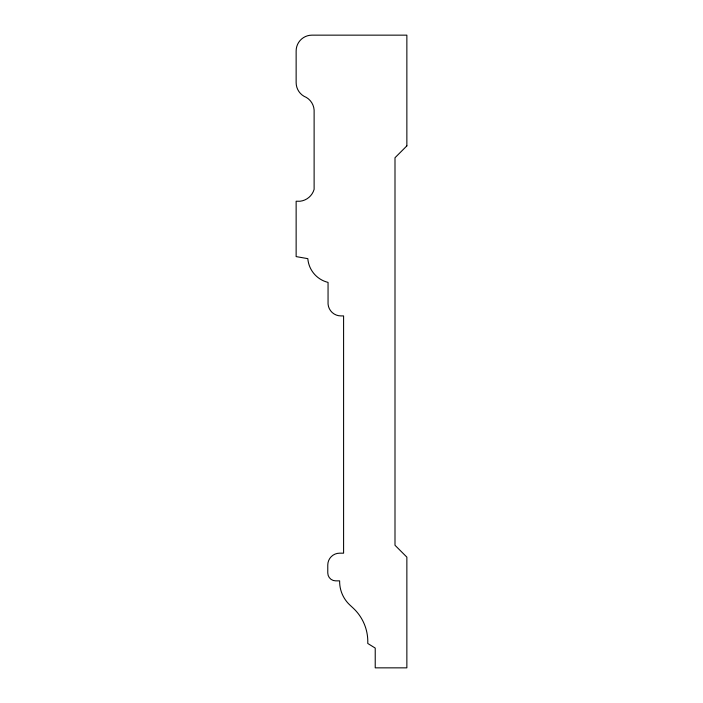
<?xml version="1.0" encoding="UTF-8"?>
<svg xmlns="http://www.w3.org/2000/svg" width="703" height="703" viewBox="0 0 703 703"><rect width="100%" height="100%" fill="white"/><g stroke="black" fill="none" stroke-linecap="round" stroke-linejoin="round"><path stroke-width="1.05" d="M406.861 145.873L394.998 157.736L394.998 545.264L406.861 557.128L406.861 667.85L375.226 667.85L375.226 648.078L367.766 643.465A45.792 45.792 0 0 0 353.275 608.192L349.83 604.984A32.11 32.11 0 0 1 339.637 580.854L335.683 580.854A7.909 7.909 0 0 1 327.774 572.945L327.774 565.036A11.863 11.863 0 0 1 339.637 553.173L343.591 553.173L343.591 315.911L340.946 315.911A12.9 12.9 0 0 1 328.055 304.048L328.055 282.395A26.617 26.617 0 0 1 307.817 258.651L296.139 256.595L296.139 201.234L300.093 201.234A16.582 16.582 0 0 0 314.118 189.371L314.118 110.002A15.923 15.923 0 0 0 304.048 96.302A15.818 15.818 0 0 1 296.139 82.603L296.139 50.968A15.818 15.818 0 0 1 311.956 35.15L406.861 35.15L406.861 145.873"/></g></svg>
